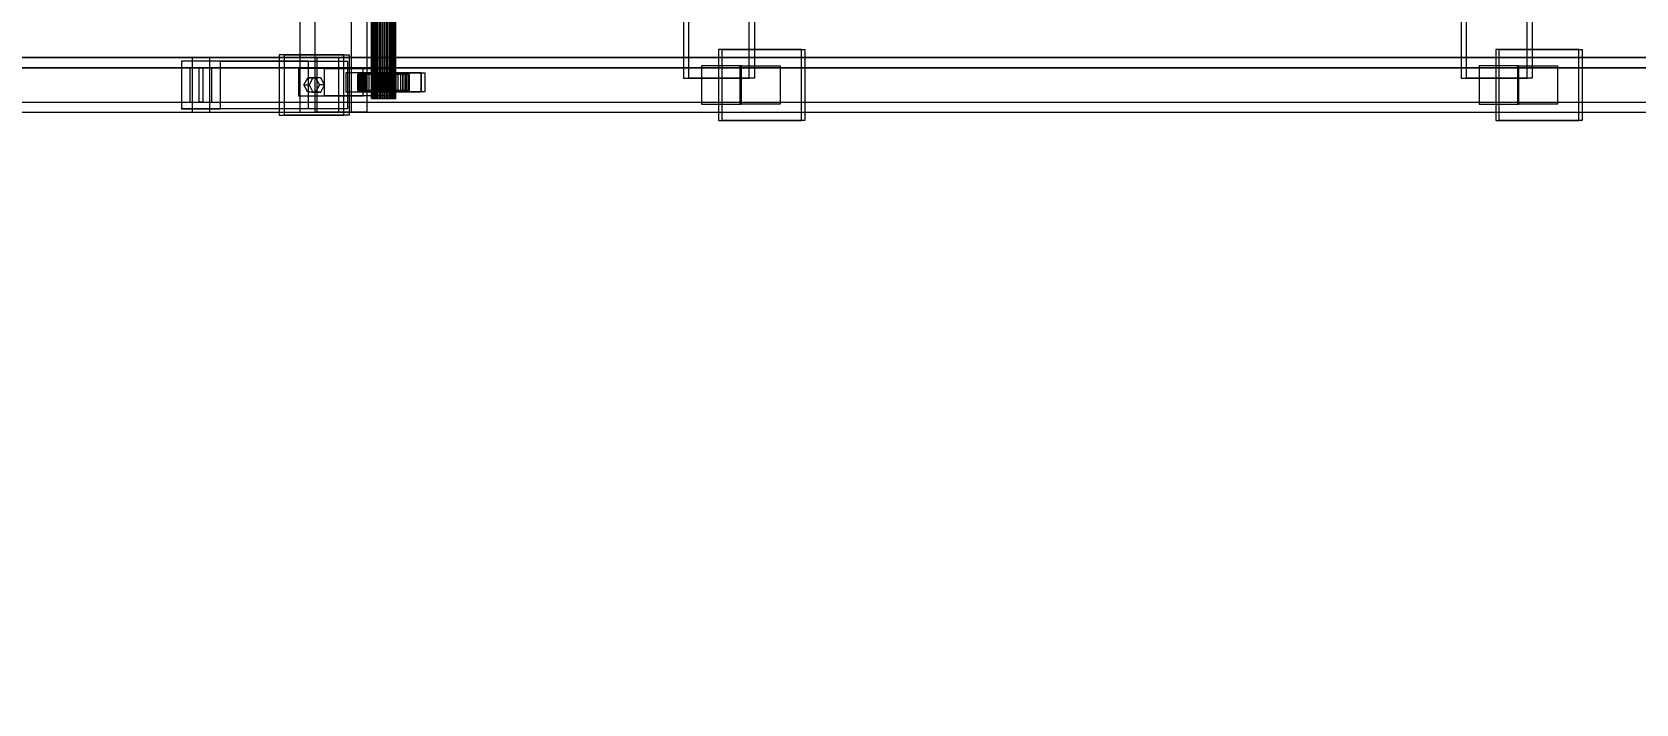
# Model space of a CAD drawing. Header units: millimetres. Extents: x -191664 to 191490, y -197311 to 10263.
# Drawn here: x 7900 to 9073, y -18883 to -18391 of the extents above; entities that cross this region are included whole.
import ezdxf

# ---------------------------------------------------------------- set-up
doc = ezdxf.new("R2010")
doc.units = ezdxf.units.MM
doc.layers.add('COTAS_INSTALACION_P', color=30, linetype='Continuous', lineweight=0)
doc.layers.add('superior_C01', color=7, linetype='Continuous', lineweight=0)
doc.dimstyles.new('PLANTA_100', dxfattribs={"dimtxt": 250, "dimasz": 150, "dimexe": 150, "dimexo": 80, "dimgap": 100, "dimtad": 1, "dimtih": 1, "dimtoh": 1, "dimdec": 1, "dimdsep": 46, "dimcen": 0.09, "dimclrd": 1, "dimclre": 1, "dimclrt": 1, "dimadec": 0, "dimazin": 0, "dimtfac": 1, "dimtdec": 4, "dimtofl": 0, "dimtmove": 0, "dimatfit": 3, "dimfxl": 1, "dimtolj": 1, "dimtzin": 0, "dimarcsym": 0})

# ---------------------------------------------------------------- blocks, each defined once
blk = doc.blocks.new('*D5')
at = {"layer": 'COTAS_INSTALACION_P', "color": 1, "lineweight": -2, "transparency": 16777216}
for p, q in [((-1000, -18080), (-1000, -25850)), ((60117.1, -18080), (60117.1, -25850)), ((-850, -25700), (59967.1, -25700))]:
    blk.add_line(p, q, dxfattribs=at)
at = {"layer": 'COTAS_INSTALACION_P', "color": 1, "transparency": 16777216}
for points in [[(-850, -25675), (-850, -25725), (-1000, -25700)], [(59967.1, -25675), (59967.1, -25725), (60117.1, -25700)]]:
    blk.add_solid(points, dxfattribs=at)
at = {"layer": 'Defpoints', "color": 0, "transparency": 16777216}
for p in [(-1000, -18000), (60117.1, -18000), (60117.1, -25700)]:
    blk.add_point(p, dxfattribs=at)

msp = doc.modelspace()

# ---------------------------------------------------------------- linework, layer by layer
at = {"layer": 'superior_C01', "color": 139, "true_color": 0x354b57}
for p, q in [((8095.96, -17550), (8095.96, -18450)), ((8107.17, -18450), (8107.17, -17550)), ((8133.86, -18450), (8133.86, -17550)), ((8145.06, -17550), (8145.06, -18450)), ((8376.56, -17575), (8376.56, -18425)), ((8380.41, -18425), (8380.41, -17575)), ((8424.69, -18425), (8424.69, -17575)), ((8428.53, -17575), (8428.53, -18425)), ((8945.31, -17575), (8945.31, -18425)), ((8949.15, -18425), (8949.15, -17575)), ((8993.43, -18425), (8993.43, -17575)), ((8997.27, -17575), (8997.27, -18425)), ((8017.26, -18410), (6880.43, -18410)), ((6893.23, -18410), (8030.06, -18410)), ((8108.51, -18410), (6971.68, -18410)), ((6987.68, -18410), (8124.51, -18410)), ((8037.87, -18412.5), (8009.45, -18412.5)), ((8009.45, -18412.5), (8009.45, -18447.5)), ((8102.3, -18412.5), (8009.45, -18412.5)), ((8017.26, -18410), (8017.26, -18450)), ((8030.06, -18410), (8017.26, -18410)), ((9154.09, -18410), (8017.26, -18410)), ((8030.06, -18450), (8030.06, -18410)), ((8030.06, -18410), (9166.89, -18410)), ((8037.87, -18447.5), (8037.87, -18412.5)), ((8037.87, -18412.5), (8130.72, -18412.5)), ((8128.26, -18408), (8080.89, -18408)), ((8080.89, -18408), (8080.89, -18452)), ((8084.73, -18408), (8080.89, -18408)), ((8084.73, -18452), (8084.73, -18408)), ((8084.73, -18408), (8132.1, -18408)), ((8102.3, -18447.5), (8102.3, -18412.5)), ((8102.3, -18412.5), (8130.72, -18412.5)), ((8108.51, -18410), (8108.51, -18450)), ((8124.51, -18410), (8108.51, -18410)), ((9245.34, -18410), (8108.51, -18410)), ((8124.51, -18450), (8124.51, -18410)), ((8124.51, -18410), (9261.34, -18410)), ((8128.26, -18452), (8128.26, -18408)), ((8128.26, -18408), (8132.1, -18408)), ((8130.72, -18412.5), (8130.72, -18447.5)), ((8132.1, -18408), (8132.1, -18452)), ((8462.81, -18404), (8402.18, -18404)), ((8402.18, -18404), (8402.18, -18456)), ((8404.74, -18404), (8402.18, -18404)), ((8404.74, -18456), (8404.74, -18404)), ((8404.74, -18404), (8465.37, -18404)), ((8462.81, -18456), (8462.81, -18404)), ((8462.81, -18404), (8465.37, -18404)), ((8465.37, -18404), (8465.37, -18456)), ((9031.22, -18404), (8970.59, -18404)), ((8970.59, -18404), (8970.59, -18456)), ((8973.15, -18404), (8970.59, -18404)), ((8973.15, -18456), (8973.15, -18404)), ((8973.15, -18404), (9033.79, -18404)), ((9031.22, -18456), (9031.22, -18404)), ((9031.22, -18404), (9033.79, -18404)), ((9033.79, -18404), (9033.79, -18456)), ((8015.65, -18417.5), (6971.67, -18417.5)), ((6987.69, -18417.5), (8031.67, -18417.5)), ((8015.65, -18417.5), (8015.65, -18442.5)), ((8031.67, -18417.5), (8015.65, -18417.5)), ((8022.33, -18417.5), (8024.99, -18417.5)), ((8022.33, -18442.5), (8022.33, -18417.5)), ((9252.01, -18417.5), (8022.33, -18417.5)), ((8024.99, -18417.5), (8024.99, -18442.5)), ((8024.99, -18417.5), (9254.67, -18417.5)), ((8031.67, -18442.5), (8031.67, -18417.5)), ((8114.04, -18418), (8095.1, -18418)), ((8095.1, -18418), (8095.1, -18438)), ((8142.34, -18418), (8095.1, -18418)), ((8114.04, -18438), (8114.04, -18418)), ((8114.04, -18418), (8161.28, -18418)), ((8141.06, -18421), (8129.69, -18421)), ((8129.69, -18421), (8129.69, -18435)), ((8143.14, -18421), (8129.69, -18421)), ((8141.06, -18435), (8141.06, -18421)), ((8141.06, -18421), (8154.5, -18421)), ((8184.81, -18421), (8141.23, -18421)), ((8141.23, -18421), (8141.23, -18435)), ((8143.79, -18421), (8141.23, -18421)), ((8142.34, -18438), (8142.34, -18418)), ((8142.34, -18418), (8161.28, -18418)), ((8143.14, -18435), (8143.14, -18421)), ((8143.14, -18421), (8154.5, -18421)), ((8143.79, -18435), (8143.79, -18421)), ((8143.79, -18421), (8187.37, -18421)), ((8154.5, -18421), (8154.5, -18435)), ((8171.37, -18421), (8160, -18421)), ((8160, -18421), (8160, -18435)), ((8173.45, -18421), (8160, -18421)), ((8161.28, -18418), (8161.28, -18438)), ((8171.37, -18435), (8171.37, -18421)), ((8171.37, -18421), (8184.82, -18421)), ((8173.45, -18435), (8173.45, -18421)), ((8173.45, -18421), (8184.82, -18421)), ((8184.81, -18435), (8184.81, -18421)), ((8184.81, -18421), (8187.37, -18421)), ((8184.82, -18421), (8184.82, -18435)), ((8187.37, -18421), (8187.37, -18435)), ((8376.56, -18425), (8424.69, -18425)), ((8376.56, -18425), (8380.41, -18425)), ((8428.53, -18425), (8380.41, -18425)), ((8418.04, -18416), (8389.62, -18416)), ((8389.62, -18416), (8389.62, -18444)), ((8418.92, -18416), (8389.62, -18416)), ((8418.04, -18444), (8418.04, -18416)), ((8418.04, -18416), (8447.34, -18416)), ((8418.92, -18444), (8418.92, -18416)), ((8418.92, -18416), (8447.34, -18416)), ((8428.53, -18425), (8424.69, -18425)), ((8447.34, -18416), (8447.34, -18444)), ((8945.31, -18425), (8993.43, -18425)), ((8945.31, -18425), (8949.15, -18425)), ((8997.27, -18425), (8949.15, -18425)), ((8986.78, -18416), (8958.36, -18416)), ((8958.36, -18416), (8958.36, -18444)), ((8987.34, -18416), (8958.36, -18416)), ((8986.78, -18444), (8986.78, -18416)), ((8986.78, -18416), (9015.76, -18416)), ((8987.34, -18444), (8987.34, -18416)), ((8987.34, -18416), (9015.76, -18416)), ((8997.27, -18425), (8993.43, -18425)), ((9015.76, -18416), (9015.76, -18444)), ((8095.1, -18438), (8114.04, -18438)), ((8095.1, -18438), (8142.34, -18438)), ((8161.28, -18438), (8114.04, -18438)), ((8129.69, -18435), (8141.06, -18435)), ((8129.69, -18435), (8143.14, -18435)), ((8154.5, -18435), (8141.06, -18435)), ((8141.23, -18435), (8184.81, -18435)), ((8141.23, -18435), (8143.79, -18435)), ((8161.28, -18438), (8142.34, -18438)), ((8154.5, -18435), (8143.14, -18435)), ((8187.37, -18435), (8143.79, -18435)), ((8160, -18435), (8171.37, -18435)), ((8160, -18435), (8173.45, -18435)), ((8184.82, -18435), (8171.37, -18435)), ((8184.82, -18435), (8173.45, -18435)), ((8187.37, -18435), (8184.81, -18435)), ((6971.67, -18442.5), (8015.65, -18442.5)), ((6987.69, -18442.5), (8031.67, -18442.5)), ((8009.45, -18447.5), (8037.87, -18447.5)), ((8102.3, -18447.5), (8009.45, -18447.5)), ((8015.65, -18442.5), (8031.67, -18442.5)), ((8024.99, -18442.5), (8022.33, -18442.5)), ((8022.33, -18442.5), (9252.01, -18442.5)), ((8024.99, -18442.5), (9254.67, -18442.5)), ((8130.72, -18447.5), (8037.87, -18447.5)), ((8130.72, -18447.5), (8102.3, -18447.5)), ((8389.62, -18444), (8418.04, -18444)), ((8389.62, -18444), (8418.92, -18444)), ((8447.34, -18444), (8418.04, -18444)), ((8447.34, -18444), (8418.92, -18444)), ((8958.36, -18444), (8986.78, -18444)), ((8958.36, -18444), (8987.34, -18444)), ((9015.76, -18444), (8986.78, -18444)), ((9015.76, -18444), (8987.34, -18444)), ((6880.43, -18450), (8017.26, -18450)), ((6893.23, -18450), (8030.06, -18450)), ((6971.68, -18450), (8108.51, -18450)), ((6987.68, -18450), (8124.51, -18450)), ((8017.26, -18450), (8030.06, -18450)), ((8017.26, -18450), (9154.09, -18450)), ((8030.06, -18450), (9166.89, -18450)), ((8080.89, -18452), (8128.26, -18452)), ((8080.89, -18452), (8084.73, -18452)), ((8132.1, -18452), (8084.73, -18452)), ((8095.96, -18450), (8133.86, -18450)), ((8095.96, -18450), (8107.17, -18450)), ((8145.06, -18450), (8107.17, -18450)), ((8108.51, -18450), (8124.51, -18450)), ((8108.51, -18450), (9245.34, -18450)), ((8124.51, -18450), (9261.34, -18450)), ((8132.1, -18452), (8128.26, -18452)), ((8145.06, -18450), (8133.86, -18450)), ((8402.18, -18456), (8462.81, -18456)), ((8402.18, -18456), (8404.74, -18456)), ((8465.37, -18456), (8404.74, -18456)), ((8465.37, -18456), (8462.81, -18456)), ((8970.59, -18456), (9031.22, -18456)), ((8970.59, -18456), (8973.15, -18456)), ((9033.79, -18456), (8973.15, -18456)), ((9033.79, -18456), (9031.22, -18456))]:
    msp.add_line(p, q, dxfattribs=at)
at = {"layer": 'superior_C01', "color": 9, "true_color": 0xbac6cb}
for p, q in [((8148.27, -18440), (8148.27, -17560)), ((8148.43, -18440), (8148.43, -17560)), ((8148.73, -18440), (8148.73, -17560)), ((8149.19, -18440), (8149.19, -17560)), ((8149.76, -18440), (8149.76, -17560)), ((8150.5, -18440), (8150.5, -17560)), ((8151.31, -18440), (8151.31, -17560)), ((8152.26, -18440), (8152.26, -17560)), ((8153.26, -18440), (8153.26, -17560)), ((8154.37, -18440), (8154.37, -17560)), ((8155.49, -18440), (8155.49, -17560)), ((8156.68, -18440), (8156.68, -17560)), ((8157.83, -18440), (8157.83, -17560)), ((8159.02, -18440), (8159.02, -17560)), ((8160.14, -18440), (8160.14, -17560)), ((8161.25, -18440), (8161.25, -17560)), ((8162.24, -18440), (8162.24, -17560)), ((8163.2, -18440), (8163.2, -17560)), ((8164.01, -18440), (8164.01, -17560)), ((8164.74, -18440), (8164.74, -17560)), ((8165.32, -18440), (8165.32, -17560)), ((8165.78, -17560), (8165.78, -18440)), ((8166.08, -18440), (8166.08, -17560)), ((8166.24, -18440), (8166.24, -17560)), ((8148.73, -18440), (8148.27, -18440)), ((8148.27, -18440), (8148.43, -18440)), ((8148.43, -18440), (8149.19, -18440)), ((8149.76, -18440), (8148.73, -18440)), ((8149.19, -18440), (8150.5, -18440)), ((8151.31, -18440), (8149.76, -18440)), ((8150.5, -18440), (8152.26, -18440)), ((8153.26, -18440), (8151.31, -18440)), ((8152.26, -18440), (8154.37, -18440)), ((8155.49, -18440), (8153.26, -18440)), ((8154.37, -18440), (8156.68, -18440)), ((8157.83, -18440), (8155.49, -18440)), ((8156.68, -18440), (8159.02, -18440)), ((8160.14, -18440), (8157.83, -18440)), ((8159.02, -18440), (8161.25, -18440)), ((8162.24, -18440), (8160.14, -18440)), ((8161.25, -18440), (8163.2, -18440)), ((8164.01, -18440), (8162.24, -18440)), ((8163.2, -18440), (8164.74, -18440)), ((8165.32, -18440), (8164.01, -18440)), ((8164.74, -18440), (8165.78, -18440)), ((8166.08, -18440), (8165.32, -18440)), ((8165.78, -18440), (8166.24, -18440)), ((8166.24, -18440), (8166.08, -18440))]:
    msp.add_line(p, q, dxfattribs=at)
at = {"layer": 'superior_C01', "color": 9, "true_color": 0xbdc8cc}
for p, q in [((8098.89, -18430), (8101.73, -18424.8)), ((8101.73, -18424.8), (8107.41, -18424.8)), ((8105.57, -18424.8), (8101.73, -18424.8)), ((8105.57, -18424.8), (8102.73, -18430)), ((8111.26, -18424.8), (8105.57, -18424.8)), ((8107.41, -18424.8), (8110.26, -18430)), ((8111.26, -18424.8), (8107.41, -18424.8)), ((8114.1, -18430), (8111.26, -18424.8)), ((8101.73, -18435.2), (8098.89, -18430)), ((8098.89, -18430), (8102.73, -18430)), ((8107.41, -18435.2), (8101.73, -18435.2)), ((8105.57, -18435.2), (8101.73, -18435.2)), ((8102.73, -18430), (8105.57, -18435.2)), ((8105.57, -18435.2), (8111.26, -18435.2)), ((8110.26, -18430), (8107.41, -18435.2)), ((8111.26, -18435.2), (8107.41, -18435.2)), ((8114.1, -18430), (8110.26, -18430)), ((8111.26, -18435.2), (8114.1, -18430))]:
    msp.add_line(p, q, dxfattribs=at)
at = {"layer": 'superior_C01', "color": 155, "true_color": 0x617580}
for p, q in [((8138.62, -18422), (8138.29, -18422)), ((8138.29, -18422), (8148.27, -18422)), ((8138.29, -18434), (8138.29, -18422)), ((8138.29, -18422), (8139.25, -18422)), ((8140.22, -18422), (8138.62, -18422)), ((8138.62, -18422), (8148.43, -18422)), ((8138.62, -18434), (8138.62, -18422)), ((8139.25, -18422), (8148.73, -18422)), ((8139.25, -18434), (8139.25, -18422)), ((8139.25, -18422), (8141.44, -18422)), ((8142.99, -18422), (8140.22, -18422)), ((8140.22, -18422), (8149.19, -18422)), ((8140.22, -18434), (8140.22, -18422)), ((8141.44, -18422), (8149.76, -18422)), ((8141.44, -18434), (8141.44, -18422)), ((8141.44, -18422), (8144.71, -18422)), ((8146.72, -18422), (8142.99, -18422)), ((8142.99, -18422), (8150.5, -18422)), ((8142.99, -18434), (8142.99, -18422)), ((8144.71, -18422), (8151.31, -18422)), ((8144.71, -18434), (8144.71, -18422)), ((8144.71, -18422), (8148.83, -18422)), ((8151.17, -18422), (8146.72, -18422)), ((8146.72, -18422), (8152.26, -18422)), ((8146.72, -18434), (8146.72, -18422)), ((8148.27, -18422), (8148.43, -18422)), ((8148.27, -18422), (8148.27, -18434)), ((8148.73, -18422), (8148.27, -18422)), ((8148.43, -18422), (8149.19, -18422)), ((8148.43, -18422), (8148.43, -18434)), ((8148.73, -18422), (8148.73, -18434)), ((8149.76, -18422), (8148.73, -18422)), ((8148.83, -18422), (8153.26, -18422)), ((8148.83, -18434), (8148.83, -18422)), ((8148.83, -18422), (8153.52, -18422)), ((8149.19, -18422), (8150.5, -18422)), ((8149.19, -18422), (8149.19, -18434)), ((8149.76, -18422), (8149.76, -18434)), ((8151.31, -18422), (8149.76, -18422)), ((8150.5, -18422), (8152.26, -18422)), ((8150.5, -18422), (8150.5, -18434)), ((8156.04, -18422), (8151.17, -18422)), ((8151.17, -18422), (8154.37, -18422)), ((8151.17, -18434), (8151.17, -18422)), ((8151.31, -18422), (8151.31, -18434)), ((8153.26, -18422), (8151.31, -18422)), ((8152.26, -18422), (8154.37, -18422)), ((8152.26, -18422), (8152.26, -18434)), ((8153.26, -18422), (8153.26, -18434)), ((8155.49, -18422), (8153.26, -18422)), ((8153.52, -18422), (8155.49, -18422)), ((8153.52, -18434), (8153.52, -18422)), ((8153.52, -18422), (8158.47, -18422)), ((8154.37, -18422), (8156.68, -18422)), ((8154.37, -18422), (8154.37, -18434)), ((8155.49, -18422), (8155.49, -18434)), ((8157.83, -18422), (8155.49, -18422)), ((8160.99, -18422), (8156.04, -18422)), ((8156.04, -18422), (8156.68, -18422)), ((8156.04, -18434), (8156.04, -18422)), ((8156.68, -18422), (8159.02, -18422)), ((8156.68, -18422), (8156.68, -18434)), ((8158.47, -18422), (8157.83, -18422)), ((8157.83, -18422), (8157.83, -18434)), ((8160.14, -18422), (8157.83, -18422)), ((8158.47, -18434), (8158.47, -18422)), ((8158.47, -18422), (8163.34, -18422)), ((8160.99, -18422), (8159.02, -18422)), ((8159.02, -18422), (8161.25, -18422)), ((8159.02, -18422), (8159.02, -18434)), ((8163.34, -18422), (8160.14, -18422)), ((8160.14, -18422), (8160.14, -18434)), ((8162.24, -18422), (8160.14, -18422)), ((8165.68, -18422), (8160.99, -18422)), ((8160.99, -18434), (8160.99, -18422)), ((8165.68, -18422), (8161.25, -18422)), ((8161.25, -18422), (8163.2, -18422)), ((8161.25, -18422), (8161.25, -18434)), ((8167.79, -18422), (8162.24, -18422)), ((8162.24, -18422), (8162.24, -18434)), ((8164.01, -18422), (8162.24, -18422)), ((8169.8, -18422), (8163.2, -18422)), ((8163.2, -18422), (8164.74, -18422)), ((8163.2, -18422), (8163.2, -18434)), ((8163.34, -18434), (8163.34, -18422)), ((8163.34, -18422), (8167.79, -18422)), ((8171.52, -18422), (8164.01, -18422)), ((8164.01, -18422), (8164.01, -18434)), ((8165.32, -18422), (8164.01, -18422)), ((8173.07, -18422), (8164.74, -18422)), ((8164.74, -18422), (8165.78, -18422)), ((8164.74, -18422), (8164.74, -18434)), ((8174.28, -18422), (8165.32, -18422)), ((8165.32, -18422), (8165.32, -18434)), ((8166.08, -18422), (8165.32, -18422)), ((8169.8, -18422), (8165.68, -18422)), ((8165.68, -18434), (8165.68, -18422)), ((8165.78, -18422), (8175.25, -18422)), ((8165.78, -18434), (8165.78, -18422)), ((8165.78, -18422), (8166.24, -18422)), ((8175.88, -18422), (8166.08, -18422)), ((8166.08, -18422), (8166.08, -18434)), ((8166.24, -18422), (8166.08, -18422)), ((8176.22, -18422), (8166.24, -18422)), ((8166.24, -18422), (8166.24, -18434)), ((8167.79, -18434), (8167.79, -18422)), ((8167.79, -18422), (8171.52, -18422)), ((8173.07, -18422), (8169.8, -18422)), ((8169.8, -18434), (8169.8, -18422)), ((8171.52, -18434), (8171.52, -18422)), ((8171.52, -18422), (8174.28, -18422)), ((8175.25, -18422), (8173.07, -18422)), ((8173.07, -18434), (8173.07, -18422)), ((8174.28, -18434), (8174.28, -18422)), ((8174.28, -18422), (8175.88, -18422)), ((8175.25, -18422), (8175.25, -18434)), ((8176.22, -18422), (8175.25, -18422)), ((8175.88, -18434), (8175.88, -18422)), ((8175.88, -18422), (8176.22, -18422)), ((8176.22, -18434), (8176.22, -18422)), ((8148.27, -18434), (8138.29, -18434)), ((8138.29, -18434), (8138.62, -18434)), ((8139.25, -18434), (8138.29, -18434)), ((8148.43, -18434), (8138.62, -18434)), ((8138.62, -18434), (8140.22, -18434)), ((8148.73, -18434), (8139.25, -18434)), ((8141.44, -18434), (8139.25, -18434)), ((8149.19, -18434), (8140.22, -18434)), ((8140.22, -18434), (8142.99, -18434)), ((8149.76, -18434), (8141.44, -18434)), ((8144.71, -18434), (8141.44, -18434)), ((8150.5, -18434), (8142.99, -18434)), ((8142.99, -18434), (8146.72, -18434)), ((8151.31, -18434), (8144.71, -18434)), ((8148.83, -18434), (8144.71, -18434)), ((8152.26, -18434), (8146.72, -18434)), ((8146.72, -18434), (8151.17, -18434)), ((8148.43, -18434), (8148.27, -18434)), ((8148.27, -18434), (8148.73, -18434)), ((8149.19, -18434), (8148.43, -18434)), ((8148.73, -18434), (8149.76, -18434)), ((8153.26, -18434), (8148.83, -18434)), ((8153.52, -18434), (8148.83, -18434)), ((8150.5, -18434), (8149.19, -18434)), ((8149.76, -18434), (8151.31, -18434)), ((8152.26, -18434), (8150.5, -18434)), ((8154.37, -18434), (8151.17, -18434)), ((8151.17, -18434), (8156.04, -18434)), ((8151.31, -18434), (8153.26, -18434)), ((8154.37, -18434), (8152.26, -18434)), ((8153.26, -18434), (8155.49, -18434)), ((8155.49, -18434), (8153.52, -18434)), ((8158.47, -18434), (8153.52, -18434)), ((8156.68, -18434), (8154.37, -18434)), ((8155.49, -18434), (8157.83, -18434)), ((8156.68, -18434), (8156.04, -18434)), ((8156.04, -18434), (8160.99, -18434)), ((8159.02, -18434), (8156.68, -18434)), ((8157.83, -18434), (8158.47, -18434)), ((8157.83, -18434), (8160.14, -18434)), ((8163.34, -18434), (8158.47, -18434)), ((8161.25, -18434), (8159.02, -18434)), ((8159.02, -18434), (8160.99, -18434)), ((8160.14, -18434), (8163.34, -18434)), ((8160.14, -18434), (8162.24, -18434)), ((8160.99, -18434), (8165.68, -18434)), ((8163.2, -18434), (8161.25, -18434)), ((8161.25, -18434), (8165.68, -18434)), ((8162.24, -18434), (8167.79, -18434)), ((8162.24, -18434), (8164.01, -18434)), ((8164.74, -18434), (8163.2, -18434)), ((8163.2, -18434), (8169.8, -18434)), ((8167.79, -18434), (8163.34, -18434)), ((8164.01, -18434), (8171.52, -18434)), ((8164.01, -18434), (8165.32, -18434)), ((8165.78, -18434), (8164.74, -18434)), ((8164.74, -18434), (8173.07, -18434)), ((8165.32, -18434), (8174.28, -18434)), ((8165.32, -18434), (8166.08, -18434)), ((8165.68, -18434), (8169.8, -18434)), ((8175.25, -18434), (8165.78, -18434)), ((8166.24, -18434), (8165.78, -18434)), ((8166.08, -18434), (8175.88, -18434)), ((8166.08, -18434), (8166.24, -18434)), ((8166.24, -18434), (8176.22, -18434)), ((8171.52, -18434), (8167.79, -18434)), ((8169.8, -18434), (8173.07, -18434)), ((8174.28, -18434), (8171.52, -18434)), ((8173.07, -18434), (8175.25, -18434)), ((8175.88, -18434), (8174.28, -18434)), ((8175.25, -18434), (8176.22, -18434)), ((8176.22, -18434), (8175.88, -18434))]:
    msp.add_line(p, q, dxfattribs=at)

# ---------------------------------------------------------------- dimensions: what is measured, and where the dimension line sits
at = {"layer": 'COTAS_INSTALACION_P'}
dim = msp.add_aligned_dim(p1=(-1000, -18000), p2=(60117.12, -18000), distance=-7700, text='<> P', dimstyle='PLANTA_100', dxfattribs=at)
dim.commit()
dim.dimension.update_dxf_attribs({"geometry": '*D5', "text_midpoint": (29558.56, -25700)})

doc.saveas('drawing.dxf')
